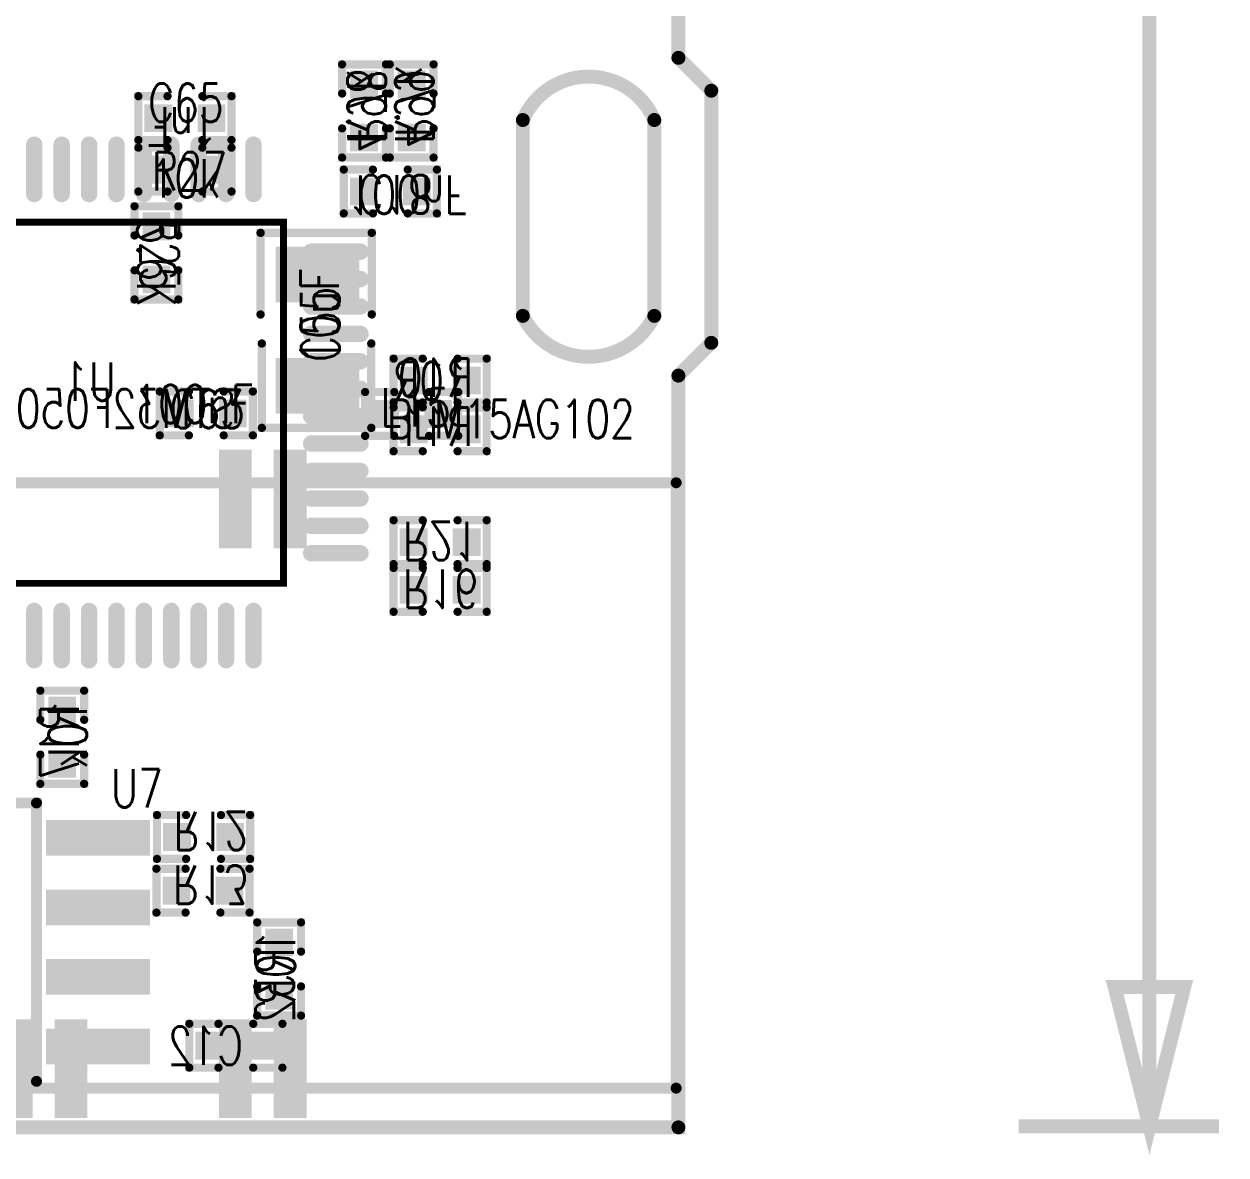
# Model space of a CAD drawing. Extents: x -6.6 to 41.3, y -7.6 to 70.2.
# Drawn here: x 17.47 to 39.42, y -6.72 to 13.92 of the extents above; entities that cross this region are included whole.
import ezdxf

# ---------------------------------------------------------------- set-up
doc = ezdxf.new("R2010")
doc.units = 0
doc.linetypes.add('TRMIDX_4096', pattern=[2, 1, 1])
for name, color, linetype in [('ATTRIBUTE_01', 176, 'CONTINUOUS'), ('ATTRIBUTE_04', 176, 'CONTINUOUS'), ('BOARD_CUTOUT_00', 254, 'CONTINUOUS'), ('BOARD_OUTLINE_00', 254, 'CONTINUOUS'), ('DIMENSION1_00', 254, 'CONTINUOUS'), ('DIMENSION3_00', 254, 'CONTINUOUS'), ('DIMENSION5_00', 254, 'CONTINUOUS'), ('DIMENSION7_00', 254, 'CONTINUOUS'), ('DRIL_NPLTE_THRU_01', 176, 'CONTINUOUS'), ('DRIL_NPLTE_THRU_03', 23, 'CONTINUOUS'), ('DRIL_NPLTE_THRU_04', 96, 'CONTINUOUS'), ('DRIL_PLTE_THRU_01', 176, 'CONTINUOUS'), ('DRIL_PLTE_THRU_03', 23, 'CONTINUOUS'), ('DRIL_PLTE_THRU_04', 96, 'CONTINUOUS'), ('PADS_BOT', 3, 'CONTINUOUS'), ('PADS_INNER', 254, 'CONTINUOUS'), ('PADS_TOP', 254, 'CONTINUOUS'), ('PART_BOT_2DLINE_00', 4, 'CONTINUOUS'), ('PART_NAME_01', 176, 'CONTINUOUS'), ('PART_NAME_04', 176, 'CONTINUOUS'), ('PART_TOP_2DLINE_00', 2, 'CONTINUOUS')]:
    doc.layers.add(name, color=color, linetype=linetype)
doc.styles.add('W0$1', font='simplex', dxfattribs={"width": 0.75})

# ---------------------------------------------------------------- blocks, each defined once
blk = doc.blocks.new('SMOOTH_0$254')
at = {"const_width": 0.127}
blk.add_lwpolyline([(-0.0635, 0, 1), (0.0635, 0, 1)], format="xyb", close=True, dxfattribs=at)
blk = doc.blocks.new('BOARD_140')
at = {"layer": 'BOARD_CUTOUT_00', "const_width": 0.254}
blk.add_lwpolyline([(29.26, -48.715, 0.660631), (26.86, -48.715), (26.86, -52.29, 0.622445), (29.26, -52.29)], format="xyb", close=True, dxfattribs=at)
at = {"layer": 'BOARD_OUTLINE_00', "const_width": 0.254}
blk.add_lwpolyline([(-5.8, 2.92), (-5.8, -23.81), (-5.1, -23.81), (-5.1, -30.89), (-5.3, -30.89), (-5.3, -47.68), (-5.8, -48.18), (-5.8, -52.88), (-5.3, -53.38), (-5.3, -67.1), (29.7, -67.1), (29.7, -53.38), (30.3, -52.782), (30.3, -48.18), (29.7, -47.58), (29.7, -30.87), (29.53, -30.87), (29.53, -23.87), (30.3, -23.87), (30.3, 2.92)], dxfattribs=at)
at = {"layer": 'BOARD_CUTOUT_00'}
for p in [(26.86, -48.715), (29.26, -48.715), (26.86, -52.29), (29.26, -52.29)]:
    blk.add_blockref('SMOOTH_0$254', p, dxfattribs=at)
at = {"layer": 'BOARD_OUTLINE_00'}
for p in [(29.7, -47.58), (30.3, -48.18), (30.3, -52.782), (29.7, -53.38), (29.7, -67.1)]:
    blk.add_blockref('SMOOTH_0$254', p, dxfattribs=at)
blk = doc.blocks.new('D_2dfeghi_129')
at = {"layer": 'DIMENSION1_00', "linetype": 'TRMIDX_4096', "const_width": 0.254}
blk.add_lwpolyline([(3.66, 0), (3.66, 33.291)], dxfattribs=at)
at = {"layer": 'DIMENSION3_00', "linetype": 'TRMIDX_4096', "const_width": 0.254}
blk.add_lwpolyline([(3.66, 0), (3.025, 2.54), (4.295, 2.54)], close=True, dxfattribs=at)
at = {"layer": 'DIMENSION5_00', "linetype": 'TRMIDX_4096', "const_width": 0.254}
blk.add_lwpolyline([(1.27, 0), (4.93, 0)], dxfattribs=at)
at = {"layer": 'DIMENSION7_00', "linetype": 'TRMIDX_4096', "const_width": 0.0254}
blk.add_lwpolyline([(0, 0), (0.001, 0)], dxfattribs=at)
blk = doc.blocks.new('SMOOTH_0$15')
at = {"const_width": 0.075}
blk.add_lwpolyline([(-0.0375, 0, 1), (0.0375, 0, 1)], format="xyb", close=True, dxfattribs=at)
blk = doc.blocks.new('PART_BODY_BOT_8')
at = {"layer": 'PART_BOT_2DLINE_00', "const_width": 0.15}
for points in [[(-0.3175, 0.4), (-0.85, 0.4), (-0.85, -0.4), (-0.3175, -0.4)], [(0.3175, 0.4), (0.85, 0.4), (0.85, -0.4), (0.3175, -0.4)]]:
    blk.add_lwpolyline(points, dxfattribs=at)
at = {"layer": 'PART_BOT_2DLINE_00'}
for p in [(-0.85, 0.4), (-0.3175, 0.4), (0.3175, 0.4), (0.85, 0.4), (-0.85, -0.4), (-0.3175, -0.4), (0.3175, -0.4), (0.85, -0.4)]:
    blk.add_blockref('SMOOTH_0$15', p, dxfattribs=at)
blk = doc.blocks.new('DRIL_HOLE_0')
blk.add_lwpolyline([(0, 0, 1), (0, 0, 1)], format="xyb", close=True)
blk = doc.blocks.new('PAD_0')
blk.add_lwpolyline([(0, 0, 1), (0, 0, 1)], format="xyb", close=True)
blk = doc.blocks.new('PAD_8')
at = {"const_width": 0.508}
blk.add_lwpolyline([(-0.254, 0), (0.254, 0)], dxfattribs=at)
blk = doc.blocks.new('STK_BOT_9')
at = {"layer": 'DRIL_PLTE_THRU_01'}
blk.add_blockref('DRIL_HOLE_0', (0, 0), dxfattribs=at)
at = {"layer": 'DRIL_PLTE_THRU_03'}
blk.add_blockref('DRIL_HOLE_0', (0, 0), dxfattribs=at)
at = {"layer": 'DRIL_PLTE_THRU_04'}
blk.add_blockref('DRIL_HOLE_0', (0, 0), dxfattribs=at)
at = {"layer": 'PADS_BOT'}
blk.add_blockref('PAD_8', (0, 0), dxfattribs=at)
at = {"layer": 'PADS_INNER'}
blk.add_blockref('PAD_0', (0, 0), dxfattribs=at)
at = {"layer": 'PADS_TOP'}
blk.add_blockref('PAD_0', (0, 0), dxfattribs=at)
blk = doc.blocks.new('SYM_BOT_10')
for name, p in [('PART_BODY_BOT_8', (0, 0)), ('STK_BOT_9', (-0.485, 0)), ('STK_BOT_9', (0.485, 0))]:
    blk.add_blockref(name, p)
blk = doc.blocks.new('PART_BOT_5')
blk.add_blockref('SYM_BOT_10', (0, 0))
at = {"layer": 'PART_NAME_04', "style": 'W0$1', "width": 0.75}
blk.add_text('C12', height=0.7, rotation=180, dxfattribs=at).set_placement((0.13, 0.35))
blk = doc.blocks.new('PART_BOT_8')
blk.add_blockref('SYM_BOT_10', (0, 0))
at = {"layer": 'ATTRIBUTE_04', "style": 'W0$1', "width": 0.75}
blk.add_text('100nF', height=0.7, dxfattribs=at).set_placement((-0.79, -0.29))
at = {"layer": 'PART_NAME_04', "style": 'W0$1', "width": 0.75}
blk.add_text('C18', height=0.7, dxfattribs=at).set_placement((-0.6, -0.3))
blk = doc.blocks.new('SMOOTH_0$2')
at = {"const_width": 0.1}
blk.add_lwpolyline([(-0.05, 0, 1), (0.05, 0, 1)], format="xyb", close=True, dxfattribs=at)
blk = doc.blocks.new('PART_BODY_BOT_15')
at = {"layer": 'PART_BOT_2DLINE_00', "const_width": 0.2}
blk.add_lwpolyline([(-2.54, -1.55), (2.54, -1.55), (2.54, 1.6), (-2.54, 1.6), (-2.54, 0.2976), (-1.905, 0.2976), (-1.905, -0.312), (-2.54, -0.312)], close=True, dxfattribs=at)
at = {"layer": 'PART_BOT_2DLINE_00'}
for p in [(-2.54, 1.6), (2.54, 1.6), (-2.54, 0.2976), (-1.905, 0.2976), (-2.54, -0.312), (-1.905, -0.312), (-2.54, -1.55), (2.54, -1.55)]:
    blk.add_blockref('SMOOTH_0$2', p, dxfattribs=at)
blk = doc.blocks.new('PAD_11')
at = {"const_width": 0.65}
blk.add_lwpolyline([(-0.95, 0), (0.95, 0)], dxfattribs=at)
blk = doc.blocks.new('STK_BOT_31')
at = {"layer": 'DRIL_NPLTE_THRU_01'}
blk.add_blockref('DRIL_HOLE_0', (0, 0), dxfattribs=at)
at = {"layer": 'DRIL_NPLTE_THRU_03'}
blk.add_blockref('DRIL_HOLE_0', (0, 0), dxfattribs=at)
at = {"layer": 'DRIL_NPLTE_THRU_04'}
blk.add_blockref('DRIL_HOLE_0', (0, 0), dxfattribs=at)
at = {"layer": 'PADS_BOT', "rotation": 90}
blk.add_blockref('PAD_11', (0, 0), dxfattribs=at)
at = {"layer": 'PADS_INNER'}
blk.add_blockref('PAD_0', (0, 0), dxfattribs=at)
at = {"layer": 'PADS_TOP'}
blk.add_blockref('PAD_0', (0, 0), dxfattribs=at)
blk = doc.blocks.new('SYM_BOT_17')
for name, p in [('STK_BOT_31', (-1.905, 2.725)), ('STK_BOT_31', (-0.635, 2.725)), ('STK_BOT_31', (0.635, 2.725)), ('STK_BOT_31', (1.905, 2.725)), ('PART_BODY_BOT_15', (0, 0)), ('STK_BOT_31', (-1.905, -2.725)), ('STK_BOT_31', (-0.635, -2.725)), ('STK_BOT_31', (0.635, -2.725)), ('STK_BOT_31', (1.905, -2.725))]:
    blk.add_blockref(name, p)
blk = doc.blocks.new('PART_BOT_42')
blk.add_blockref('SYM_BOT_17', (0, 0))
at = {"layer": 'PART_NAME_04', "style": 'W0$1', "width": 0.75}
blk.add_text('U4', height=0.7, dxfattribs=at).set_placement((-0.6, -0.3))
blk = doc.blocks.new('SMOOTH_0$125')
at = {"const_width": 0.0625}
blk.add_lwpolyline([(-0.03125, 0, 1), (0.03125, 0, 1)], format="xyb", close=True, dxfattribs=at)
blk = doc.blocks.new('PART_BODY_BOT_18')
at = {"layer": 'PART_BOT_2DLINE_00', "const_width": 0.254}
blk.add_lwpolyline([(-4.388, 4, 1), (-3.612, 4, 1)], format="xyb", close=True, dxfattribs=at)
at = {"layer": 'PART_BOT_2DLINE_00', "const_width": 0.125}
blk.add_lwpolyline([(-3.3, 3.3), (3.3, 3.3), (3.3, -3.29), (-3.3, -3.29)], close=True, dxfattribs=at)
at = {"layer": 'PART_BOT_2DLINE_00'}
for p in [(-3.3, 3.3), (3.3, 3.3), (-3.3, -3.29), (3.3, -3.29)]:
    blk.add_blockref('SMOOTH_0$125', p, dxfattribs=at)
blk = doc.blocks.new('PAD_14')
at = {"const_width": 0.15}
blk.add_lwpolyline([(-0.45, -0.075), (0.45, -0.075, 1), (0.45, 0.075), (-0.45, 0.075, 1)], format="xyb", close=True, dxfattribs=at)
blk = doc.blocks.new('STK_BOT_137')
at = {"layer": 'DRIL_PLTE_THRU_01'}
blk.add_blockref('DRIL_HOLE_0', (0, 0), dxfattribs=at)
at = {"layer": 'DRIL_PLTE_THRU_03'}
blk.add_blockref('DRIL_HOLE_0', (0, 0), dxfattribs=at)
at = {"layer": 'DRIL_PLTE_THRU_04'}
blk.add_blockref('DRIL_HOLE_0', (0, 0), dxfattribs=at)
at = {"layer": 'PADS_BOT'}
blk.add_blockref('PAD_14', (0, 0), dxfattribs=at)
at = {"layer": 'PADS_INNER'}
blk.add_blockref('PAD_0', (0, 0), dxfattribs=at)
at = {"layer": 'PADS_TOP'}
blk.add_blockref('PAD_0', (0, 0), dxfattribs=at)
blk = doc.blocks.new('STK_BOT_136')
at = {"layer": 'DRIL_PLTE_THRU_01'}
blk.add_blockref('DRIL_HOLE_0', (0, 0), dxfattribs=at)
at = {"layer": 'DRIL_PLTE_THRU_03'}
blk.add_blockref('DRIL_HOLE_0', (0, 0), dxfattribs=at)
at = {"layer": 'DRIL_PLTE_THRU_04'}
blk.add_blockref('DRIL_HOLE_0', (0, 0), dxfattribs=at)
at = {"layer": 'PADS_BOT', "rotation": 90}
blk.add_blockref('PAD_14', (0, 0), dxfattribs=at)
at = {"layer": 'PADS_INNER'}
blk.add_blockref('PAD_0', (0, 0), dxfattribs=at)
at = {"layer": 'PADS_TOP'}
blk.add_blockref('PAD_0', (0, 0), dxfattribs=at)
blk = doc.blocks.new('SYM_BOT_20')
for name, p in [('STK_BOT_136', (-2.75209, 4.2545)), ('STK_BOT_136', (-2.25171, 4.2545)), ('STK_BOT_136', (-1.75133, 4.2545)), ('STK_BOT_136', (-1.25095, 4.2545)), ('STK_BOT_136', (-0.75057, 4.2545)), ('STK_BOT_136', (-0.25019, 4.2545)), ('STK_BOT_136', (0.25019, 4.2545)), ('STK_BOT_136', (0.75057, 4.2545)), ('STK_BOT_136', (1.25095, 4.2545)), ('STK_BOT_136', (1.75133, 4.2545)), ('STK_BOT_136', (2.25171, 4.2545)), ('STK_BOT_136', (2.75209, 4.2545)), ('PART_BODY_BOT_18', (0, 0)), ('STK_BOT_137', (-4.2545, 2.75209)), ('STK_BOT_137', (4.2545, 2.75209)), ('STK_BOT_137', (-4.2545, 2.25171)), ('STK_BOT_137', (4.2545, 2.25171)), ('STK_BOT_137', (-4.2545, 1.75133)), ('STK_BOT_137', (4.2545, 1.75133)), ('STK_BOT_137', (-4.2545, 1.25095)), ('STK_BOT_137', (4.2545, 1.25095)), ('STK_BOT_137', (-4.2545, 0.75057)), ('STK_BOT_137', (4.2545, 0.75057)), ('STK_BOT_137', (-4.2545, 0.25019)), ('STK_BOT_137', (4.2545, 0.25019)), ('STK_BOT_137', (-4.2545, -0.25019)), ('STK_BOT_137', (4.2545, -0.25019)), ('STK_BOT_137', (-4.2545, -0.75057)), ('STK_BOT_137', (4.2545, -0.75057)), ('STK_BOT_137', (-4.2545, -1.25095)), ('STK_BOT_137', (4.2545, -1.25095)), ('STK_BOT_137', (-4.2545, -1.75133)), ('STK_BOT_137', (4.2545, -1.75133)), ('STK_BOT_137', (-4.2545, -2.25171)), ('STK_BOT_137', (4.2545, -2.25171)), ('STK_BOT_137', (-4.2545, -2.75209)), ('STK_BOT_137', (4.2545, -2.75209)), ('STK_BOT_136', (-2.75209, -4.2545)), ('STK_BOT_136', (-2.25171, -4.2545)), ('STK_BOT_136', (-1.75133, -4.2545)), ('STK_BOT_136', (-1.25095, -4.2545)), ('STK_BOT_136', (-0.75057, -4.2545)), ('STK_BOT_136', (-0.25019, -4.2545)), ('STK_BOT_136', (0.25019, -4.2545)), ('STK_BOT_136', (0.75057, -4.2545)), ('STK_BOT_136', (1.25095, -4.2545)), ('STK_BOT_136', (1.75133, -4.2545)), ('STK_BOT_136', (2.25171, -4.2545)), ('STK_BOT_136', (2.75209, -4.2545))]:
    blk.add_blockref(name, p)
blk = doc.blocks.new('PART_BOT_45')
blk.add_blockref('SYM_BOT_20', (0, 0))
at = {"layer": 'ATTRIBUTE_04', "style": 'W0$1', "width": 0.75}
blk.add_text('STM32F050C', height=0.7, rotation=180, dxfattribs=at).set_placement((2.42, 0.46))
at = {"layer": 'PART_NAME_04', "style": 'W0$1', "width": 0.75}
blk.add_text('U1', height=0.7, rotation=180, dxfattribs=at).set_placement((0.24, -0.03))
blk = doc.blocks.new('PART_BOT_61')
blk.add_blockref('SYM_BOT_10', (0, 0))
at = {"layer": 'ATTRIBUTE_04', "style": 'W0$1', "width": 0.75}
blk.add_text('10R', height=0.7, dxfattribs=at).set_placement((-0.52, -0.36))
at = {"layer": 'PART_NAME_04', "style": 'W0$1', "width": 0.75}
blk.add_text('R10', height=0.7, dxfattribs=at).set_placement((-0.6, -0.3))
blk = doc.blocks.new('PART_BOT_62')
blk.add_blockref('SYM_BOT_10', (0, 0))
at = {"layer": 'PART_NAME_04', "style": 'W0$1', "width": 0.75}
blk.add_text('R11', height=0.7, dxfattribs=at).set_placement((-0.6, -0.3))
blk = doc.blocks.new('PART_BOT_63')
blk.add_blockref('SYM_BOT_10', (0, 0))
at = {"layer": 'PART_NAME_04', "style": 'W0$1', "width": 0.75}
blk.add_text('R12', height=0.7, rotation=180, dxfattribs=at).set_placement((0.55, 0.46))
blk = doc.blocks.new('PART_BOT_64')
blk.add_blockref('SYM_BOT_10', (0, 0))
at = {"layer": 'PART_NAME_04', "style": 'W0$1', "width": 0.75}
blk.add_text('R13', height=0.7, rotation=180, dxfattribs=at).set_placement((0.55, 0.46))
blk = doc.blocks.new('PART_BOT_67')
blk.add_blockref('SYM_BOT_10', (0, 0))
at = {"layer": 'PART_NAME_04', "style": 'W0$1', "width": 0.75}
blk.add_text('R16', height=0.7, rotation=180, dxfattribs=at).set_placement((0.68, 0.37))
blk = doc.blocks.new('PART_BOT_68')
blk.add_blockref('SYM_BOT_10', (0, 0))
at = {"layer": 'ATTRIBUTE_04', "style": 'W0$1', "width": 0.75}
blk.add_text('10k', height=0.7, dxfattribs=at).set_placement((-0.72, -0.45))
at = {"layer": 'PART_NAME_04', "style": 'W0$1', "width": 0.75}
blk.add_text('R17', height=0.7, dxfattribs=at).set_placement((-0.6, -0.3))
blk = doc.blocks.new('PART_BOT_69')
blk.add_blockref('SYM_BOT_10', (0, 0))
at = {"layer": 'PART_NAME_04', "style": 'W0$1', "width": 0.75}
blk.add_text('R21', height=0.7, rotation=180, dxfattribs=at).set_placement((0.68, 0.37))
blk = doc.blocks.new('PART_BOT_72')
blk.add_blockref('SYM_BOT_10', (0, 0))
at = {"layer": 'ATTRIBUTE_04', "style": 'W0$1', "width": 0.75}
blk.add_text('10R', height=0.7, rotation=180, dxfattribs=at).set_placement((0.73, 0.29))
at = {"layer": 'PART_NAME_04', "style": 'W0$1', "width": 0.75}
blk.add_text('R32', height=0.7, rotation=180, dxfattribs=at).set_placement((0.39, 0.27))
blk = doc.blocks.new('PART_BODY_TOP_8')
at = {"layer": 'PART_TOP_2DLINE_00', "const_width": 0.15}
for points in [[(-0.3175, 0.4), (-0.85, 0.4), (-0.85, -0.4), (-0.3175, -0.4)], [(0.3175, 0.4), (0.85, 0.4), (0.85, -0.4), (0.3175, -0.4)]]:
    blk.add_lwpolyline(points, dxfattribs=at)
at = {"layer": 'PART_TOP_2DLINE_00'}
for p in [(-0.85, 0.4), (-0.3175, 0.4), (0.3175, 0.4), (0.85, 0.4), (-0.85, -0.4), (-0.3175, -0.4), (0.3175, -0.4), (0.85, -0.4)]:
    blk.add_blockref('SMOOTH_0$15', p, dxfattribs=at)
blk = doc.blocks.new('STK_TOP_9')
at = {"layer": 'DRIL_PLTE_THRU_01'}
blk.add_blockref('DRIL_HOLE_0', (0, 0), dxfattribs=at)
at = {"layer": 'DRIL_PLTE_THRU_03'}
blk.add_blockref('DRIL_HOLE_0', (0, 0), dxfattribs=at)
at = {"layer": 'DRIL_PLTE_THRU_04'}
blk.add_blockref('DRIL_HOLE_0', (0, 0), dxfattribs=at)
at = {"layer": 'PADS_BOT'}
blk.add_blockref('PAD_0', (0, 0), dxfattribs=at)
at = {"layer": 'PADS_INNER'}
blk.add_blockref('PAD_0', (0, 0), dxfattribs=at)
at = {"layer": 'PADS_TOP'}
blk.add_blockref('PAD_8', (0, 0), dxfattribs=at)
blk = doc.blocks.new('SYM_TOP_10')
for name, p in [('PART_BODY_TOP_8', (0, 0)), ('STK_TOP_9', (-0.485, 0)), ('STK_TOP_9', (0.485, 0))]:
    blk.add_blockref(name, p)
blk = doc.blocks.new('PART_TOP_79')
blk.add_blockref('SYM_TOP_10', (0, 0))
at = {"layer": 'ATTRIBUTE_01', "style": 'W0$1', "width": 0.75}
blk.add_text('5.6K', height=0.7, rotation=180, dxfattribs=at).set_placement((0.61, 0.35))
at = {"layer": 'PART_NAME_01', "style": 'W0$1', "width": 0.75}
blk.add_text('R25', height=0.7, rotation=180, dxfattribs=at).set_placement((0.68, 0.29))
blk = doc.blocks.new('PART_TOP_80')
blk.add_blockref('SYM_TOP_10', (0, 0))
at = {"layer": 'ATTRIBUTE_01', "style": 'W0$1', "width": 0.75}
blk.add_text('10k', height=0.7, rotation=180, dxfattribs=at).set_placement((0.64, 0.51))
at = {"layer": 'PART_NAME_01', "style": 'W0$1', "width": 0.75}
blk.add_text('R27', height=0.7, rotation=180, dxfattribs=at).set_placement((0.6, 0.38))
blk = doc.blocks.new('PART_BOT_93')
blk.add_blockref('SYM_BOT_10', (0, 0))
at = {"layer": 'ATTRIBUTE_04', "style": 'W0$1', "width": 0.75}
blk.add_text('4.7k', height=0.7, dxfattribs=at).set_placement((-0.76, -0.31))
at = {"layer": 'PART_NAME_04', "style": 'W0$1', "width": 0.75}
blk.add_text('R98', height=0.7, dxfattribs=at).set_placement((-0.6, -0.3))
blk = doc.blocks.new('PART_BOT_94')
blk.add_blockref('SYM_BOT_10', (0, 0))
at = {"layer": 'ATTRIBUTE_04', "style": 'W0$1', "width": 0.75}
blk.add_text('4.7k', height=0.7, dxfattribs=at).set_placement((-0.68, -0.29))
at = {"layer": 'PART_NAME_04', "style": 'W0$1', "width": 0.75}
blk.add_text('R99', height=0.7, dxfattribs=at).set_placement((-0.6, -0.3))
blk = doc.blocks.new('PART_TOP_151')
blk.add_blockref('SYM_TOP_10', (0, 0))
at = {"layer": 'ATTRIBUTE_01', "style": 'W0$1', "width": 0.75}
blk.add_text('1nF', height=0.7, dxfattribs=at).set_placement((-0.6, -0.2))
at = {"layer": 'PART_NAME_01', "style": 'W0$1', "width": 0.75}
blk.add_text('C65', height=0.7, rotation=180, dxfattribs=at).set_placement((0.67, 0.07))
blk = doc.blocks.new('PART_BODY_TOP_157')
at = {"layer": 'PART_TOP_2DLINE_00', "const_width": 0.2}
blk.add_lwpolyline([(-12.049, -5.495), (5.864, -5.495), (5.864, 5.554), (-12.049, 5.554)], close=True, dxfattribs=at)
at = {"layer": 'PART_TOP_2DLINE_00'}
for p in [(-12.049, 5.554), (5.864, 5.554), (-12.049, -5.495), (5.864, -5.495)]:
    blk.add_blockref('SMOOTH_0$2', p, dxfattribs=at)
blk = doc.blocks.new('PAD_35')
at = {"const_width": 0.6}
blk.add_lwpolyline([(-0.9, 0), (0.9, 0)], dxfattribs=at)
blk = doc.blocks.new('STK_TOP_345')
at = {"layer": 'DRIL_NPLTE_THRU_01'}
blk.add_blockref('DRIL_HOLE_0', (0, 0), dxfattribs=at)
at = {"layer": 'DRIL_NPLTE_THRU_03'}
blk.add_blockref('DRIL_HOLE_0', (0, 0), dxfattribs=at)
at = {"layer": 'DRIL_NPLTE_THRU_04'}
blk.add_blockref('DRIL_HOLE_0', (0, 0), dxfattribs=at)
at = {"layer": 'PADS_BOT'}
blk.add_blockref('PAD_0', (0, 0), dxfattribs=at)
at = {"layer": 'PADS_INNER'}
blk.add_blockref('PAD_0', (0, 0), dxfattribs=at)
at = {"layer": 'PADS_TOP', "rotation": 90}
blk.add_blockref('PAD_35', (0, 0), dxfattribs=at)
blk = doc.blocks.new('STK_TOP_346')
at = {"layer": 'DRIL_NPLTE_THRU_01'}
blk.add_blockref('DRIL_HOLE_0', (0, 0), dxfattribs=at)
at = {"layer": 'DRIL_NPLTE_THRU_03'}
blk.add_blockref('DRIL_HOLE_0', (0, 0), dxfattribs=at)
at = {"layer": 'DRIL_NPLTE_THRU_04'}
blk.add_blockref('DRIL_HOLE_0', (0, 0), dxfattribs=at)
at = {"layer": 'PADS_BOT'}
blk.add_blockref('PAD_0', (0, 0), dxfattribs=at)
at = {"layer": 'PADS_INNER'}
blk.add_blockref('PAD_0', (0, 0), dxfattribs=at)
at = {"layer": 'PADS_TOP'}
blk.add_blockref('PAD_35', (0, 0), dxfattribs=at)
blk = doc.blocks.new('SYM_TOP_55')
for name, p in [('STK_TOP_345', (-5, 5.2)), ('STK_TOP_345', (-4, 5.2)), ('STK_TOP_345', (-1, 5.2)), ('STK_TOP_345', (0, 5.2)), ('STK_TOP_345', (1, 5.2)), ('STK_TOP_345', (2, 5.2)), ('STK_TOP_345', (4, 5.2)), ('STK_TOP_345', (5, 5.2)), ('PART_BODY_TOP_157', (0, 0)), ('STK_TOP_346', (5.5, 1)), ('STK_TOP_345', (-5, -5.2)), ('STK_TOP_345', (-4, -5.2)), ('STK_TOP_345', (5, -5.2))]:
    blk.add_blockref(name, p)
blk = doc.blocks.new('PART_TOP_167')
blk.add_blockref('SYM_TOP_55', (0, 0))
at = {"layer": 'PART_NAME_01', "style": 'W0$1', "width": 0.75}
blk.add_text('U7', height=0.7, rotation=180, dxfattribs=at).set_placement((-1.73, 0.43))
blk = doc.blocks.new('PART_TOP_169')
blk.add_blockref('SYM_TOP_10', (0, 0))
at = {"layer": 'ATTRIBUTE_01', "style": 'W0$1', "width": 0.75}
blk.add_text('100nF', height=0.7, rotation=180, dxfattribs=at).set_placement((1.33, 0.18))
at = {"layer": 'PART_NAME_01', "style": 'W0$1', "width": 0.75}
blk.add_text('C63', height=0.7, rotation=180, dxfattribs=at).set_placement((0.67, 0.27))
blk = doc.blocks.new('PART_TOP_182')
blk.add_blockref('SYM_TOP_10', (0, 0))
at = {"layer": 'ATTRIBUTE_01', "style": 'W0$1', "width": 0.75}
blk.add_text('BLM15AG102', height=0.7, rotation=180, dxfattribs=at).set_placement((0.45, 0.44))
at = {"layer": 'PART_NAME_01', "style": 'W0$1', "width": 0.75}
blk.add_text('L15', height=0.7, rotation=180, dxfattribs=at).set_placement((0.57, 0.23))
blk = doc.blocks.new('SMOOTH_0$1524')
at = {"const_width": 0.0762}
blk.add_lwpolyline([(-0.0381, 0, 1), (0.0381, 0, 1)], format="xyb", close=True, dxfattribs=at)
blk = doc.blocks.new('PART_BODY_TOP_10')
at = {"layer": 'PART_TOP_2DLINE_00', "const_width": 0.1524}
for points in [[(0.28448, 1.03886), (1.77546, 1.03886), (1.77546, -0.9906), (0.28702, -0.9906)], [(-0.24384, 1.016), (-1.78308, 1.016), (-1.78308, -0.98298), (-0.24384, -0.98298)]]:
    blk.add_lwpolyline(points, dxfattribs=at)
at = {"layer": 'PART_TOP_2DLINE_00'}
for p in [(0.28448, 1.03886), (1.77546, 1.03886), (-1.78308, 1.016), (-0.24384, 1.016), (-1.78308, -0.98298), (-0.24384, -0.98298), (0.28702, -0.9906), (1.77546, -0.9906)]:
    blk.add_blockref('SMOOTH_0$1524', p, dxfattribs=at)
blk = doc.blocks.new('PAD_21')
at = {"const_width": 1.016}
blk.add_lwpolyline([(-0.762, 0), (0.762, 0)], dxfattribs=at)
blk = doc.blocks.new('STK_TOP_54')
at = {"layer": 'DRIL_PLTE_THRU_01'}
blk.add_blockref('DRIL_HOLE_0', (0, 0), dxfattribs=at)
at = {"layer": 'DRIL_PLTE_THRU_03'}
blk.add_blockref('DRIL_HOLE_0', (0, 0), dxfattribs=at)
at = {"layer": 'DRIL_PLTE_THRU_04'}
blk.add_blockref('DRIL_HOLE_0', (0, 0), dxfattribs=at)
at = {"layer": 'PADS_BOT'}
blk.add_blockref('PAD_0', (0, 0), dxfattribs=at)
at = {"layer": 'PADS_INNER'}
blk.add_blockref('PAD_0', (0, 0), dxfattribs=at)
at = {"layer": 'PADS_TOP', "rotation": 90}
blk.add_blockref('PAD_21', (0, 0), dxfattribs=at)
blk = doc.blocks.new('SYM_TOP_12')
for name, p in [('PART_BODY_TOP_10', (0, 0)), ('STK_TOP_54', (-1.016, 0)), ('STK_TOP_54', (1.016, 0))]:
    blk.add_blockref(name, p)
blk = doc.blocks.new('PART_TOP_209')
blk.add_blockref('SYM_TOP_12', (0, 0))
at = {"layer": 'ATTRIBUTE_01', "style": 'W0$1', "width": 0.75}
blk.add_text('10uF', height=0.7, dxfattribs=at).set_placement((-0.61, -0.39))
at = {"layer": 'PART_NAME_01', "style": 'W0$1', "width": 0.75}
blk.add_text('C55', height=0.7, dxfattribs=at).set_placement((-0.58, -0.4))

msp = doc.modelspace()

# ---------------------------------------------------------------- block references
for name, p in [('D_2dfeghi_129', (34.36, -6.2)), ('BOARD_140', (-0.28, 60.88))]:
    msp.add_blockref(name, p)
at = {"xscale": -1}
for name, p, rotation in [('PART_BOT_93', (23.68, 12.33), -90), ('PART_BOT_94', (24.55, 12.33), -90), ('PART_BOT_45', (18.91, 7.01), -180), ('PART_BOT_8', (24.16, 10.86), -180), ('PART_BOT_68', (18.17, 0.9), -270), ('PART_BOT_42', (16.1, -2.84), -90), ('PART_BOT_72', (22.13, -3.33), -90), ('PART_BOT_5', (21.34, -4.73), -180)]:
    msp.add_blockref(name, p, dxfattribs=dict(at, rotation=rotation))
for name, p, rotation in [('PART_TOP_151', (20.41, 12.2), 180), ('PART_TOP_80', (20.41, 11.26), 180), ('PART_TOP_79', (19.89, 9.74), 90), ('PART_TOP_209', (22.83, 8.33), 90), ('PART_TOP_169', (20.8, 6.81), 180), ('PART_TOP_182', (24.55, 6.8), 180), ('PART_TOP_167', (17.33, 0.05), 180)]:
    msp.add_blockref(name, p, dxfattribs=dict(rotation=rotation))
for name, p in [('PART_BOT_61', (25.07, 7.41)), ('PART_BOT_62', (25.07, 6.52)), ('PART_BOT_69', (25.07, 4.46)), ('PART_BOT_67', (25.07, 3.59)), ('PART_BOT_63', (20.75, -0.92)), ('PART_BOT_64', (20.74, -1.9))]:
    msp.add_blockref(name, p, dxfattribs=at)

doc.saveas('drawing.dxf')
